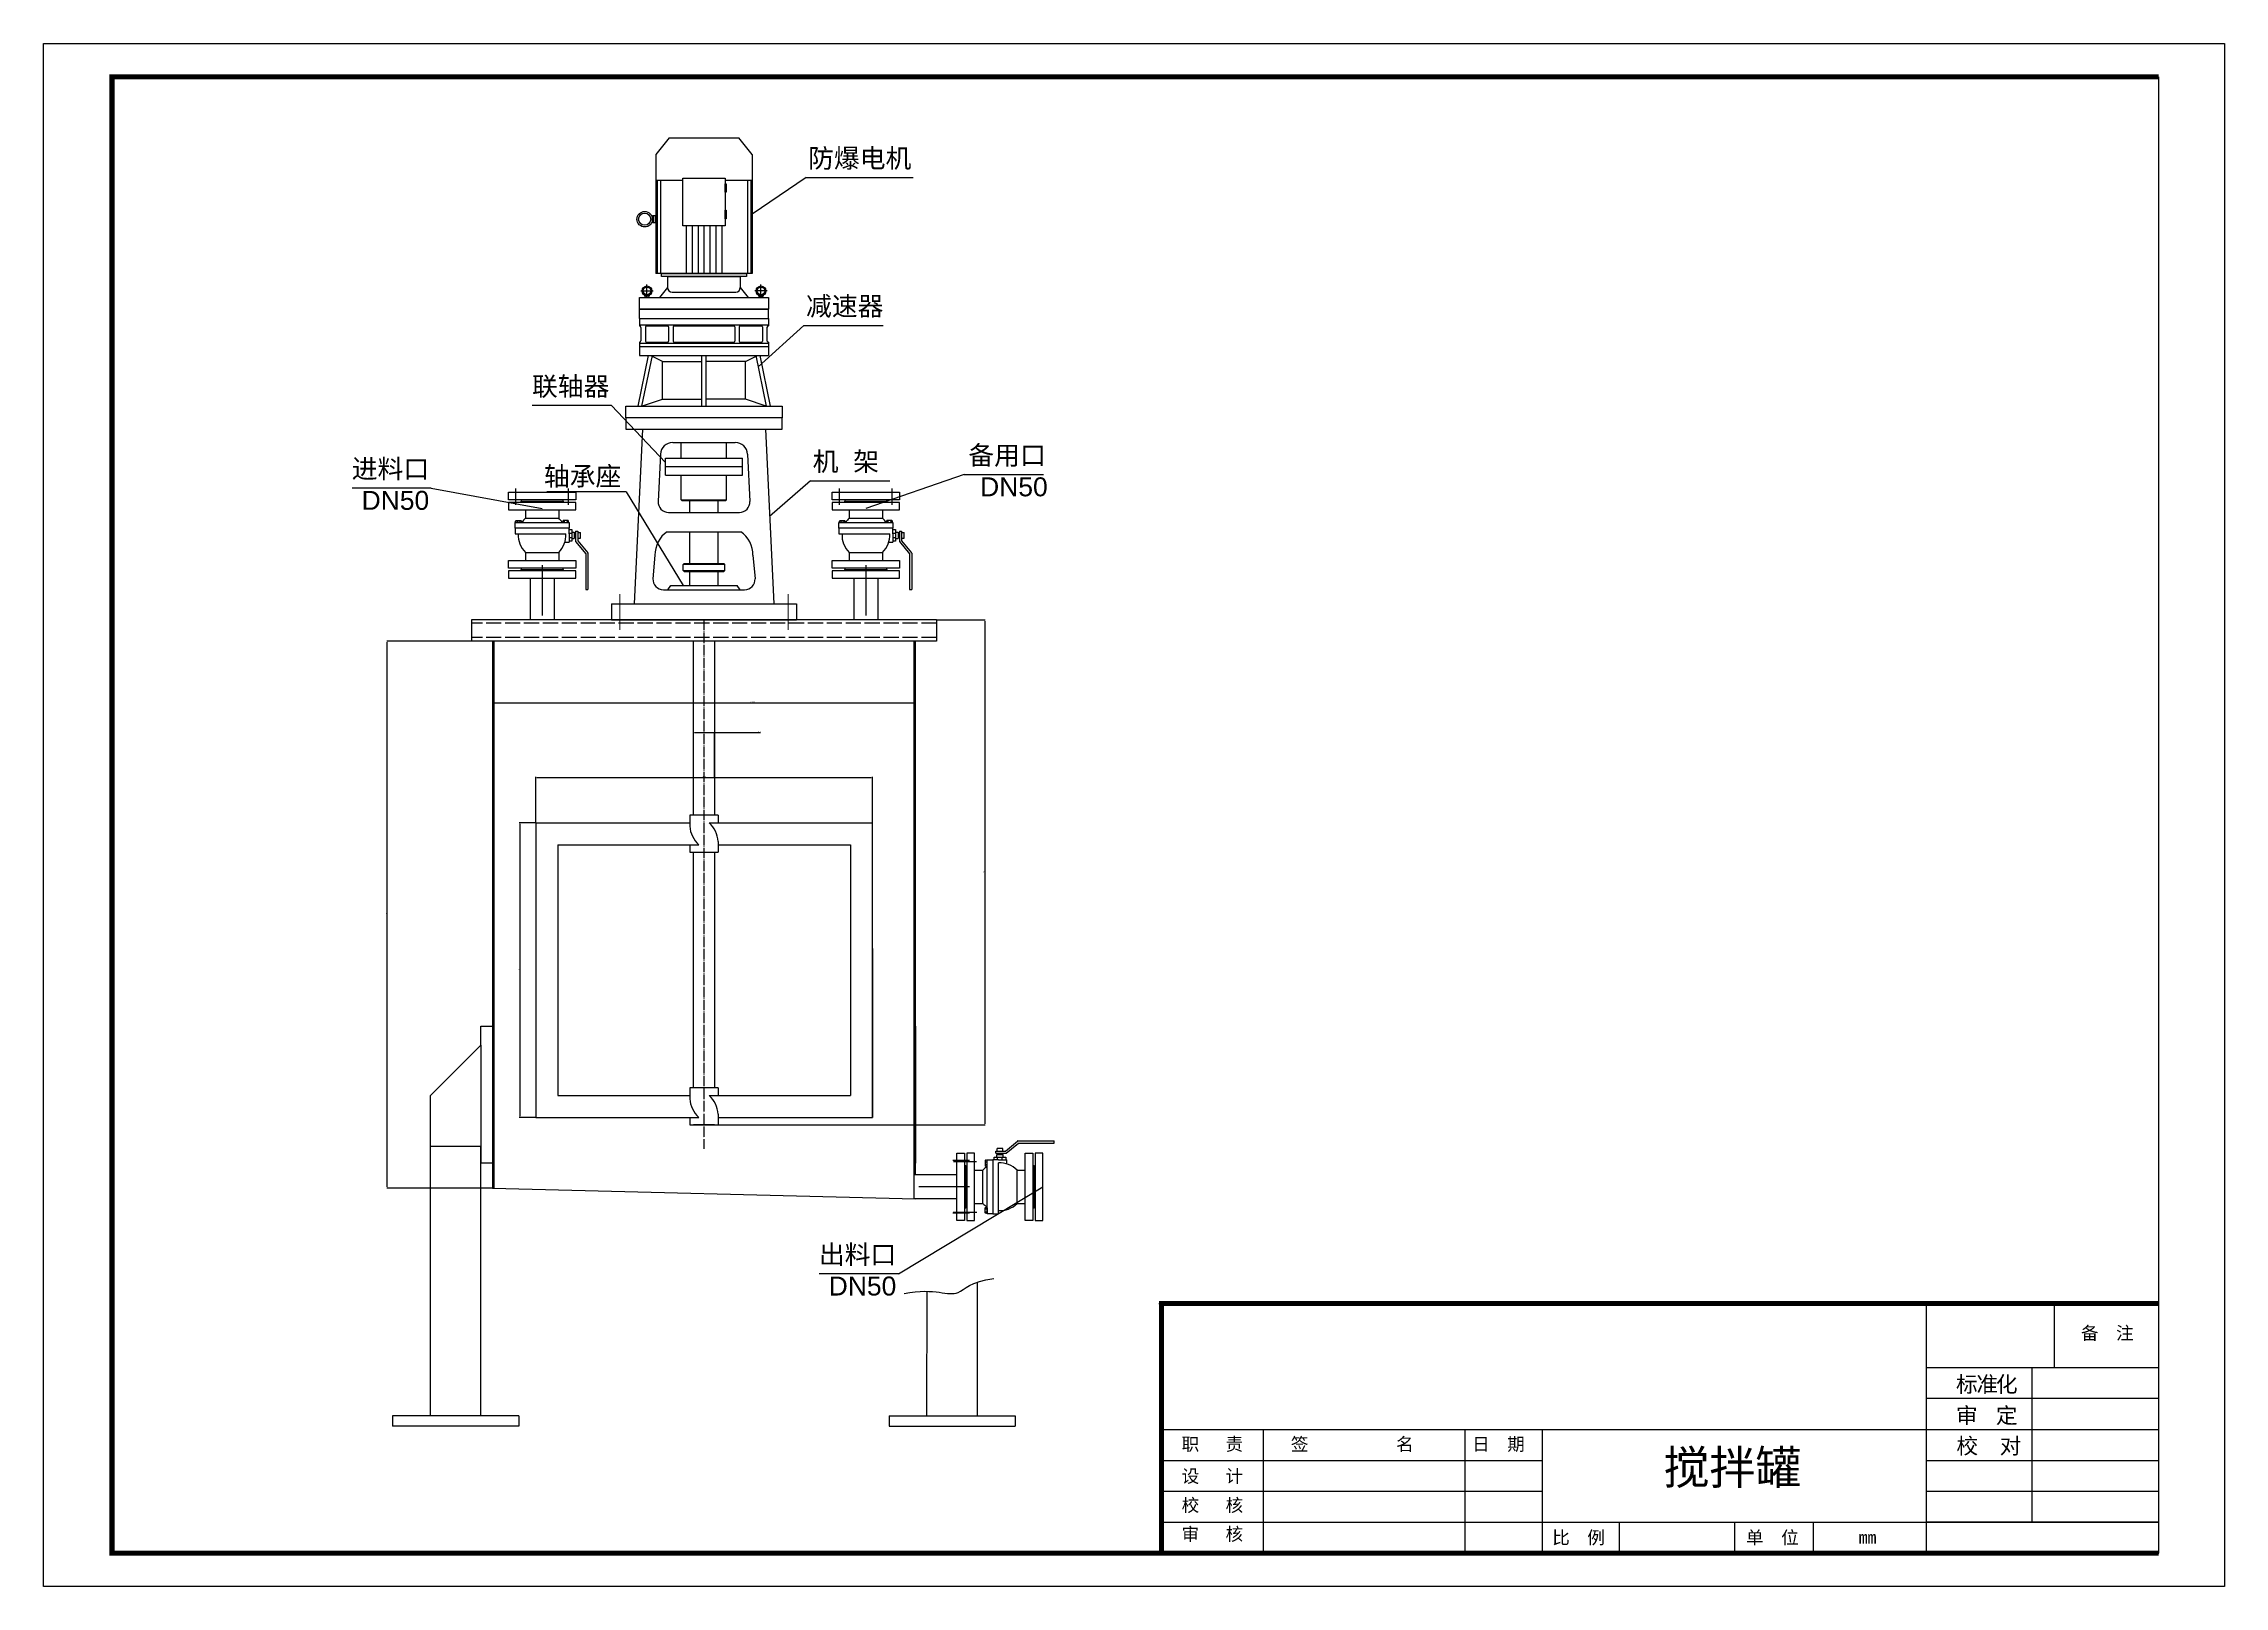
# Model space of a CAD drawing. Header units: millimetres. Extents: x 3470 to 8655, y 965 to 4631.
import ezdxf

# ---------------------------------------------------------------- set-up
doc = ezdxf.new("R2010")
doc.units = ezdxf.units.MM
for name, pattern in [('ACAD_ISO02W100', [15, 12, -3]), ('ACAD_ISO04W100', [30, 24, -3, 0, -3]), ('ZXX-L', [3.28, 2.5, -0.3, 0.18, -0.3])]:
    doc.linetypes.add(name, pattern=pattern)
doc.layers.add('E 长中心线', color=3, linetype='ZXX-L', lineweight=18)
doc.layers.add('标注线', color=7, linetype='Continuous', lineweight=9)
for name, color, linetype in [('中心线', 1, 'ACAD_ISO04W100'), ('标注', 6, 'Continuous'), ('注释', 3, 'Continuous'), ('虚线', 7, 'ACAD_ISO02W100'), ('轴线', 1, 'ACAD_ISO04W100')]:
    doc.layers.add(name, color=color, linetype=linetype)
doc.styles.get("Standard").update_dxf_attribs({"font": 'arial.ttf'})
doc.styles.add('STYLE1', font='')
doc.styles.get('STYLE1').set_extended_font_data('FangSong_GB2312')
doc.dimstyles.new('ISO-25', dxfattribs={"dimtxt": 2.5, "dimasz": 2.5, "dimexe": 1.25, "dimexo": 0.625, "dimtad": 1, "dimtxsty": 'Standard', "dimcen": 2.5, "dimadec": 0, "dimazin": 0, "dimtfac": 1, "dimtmove": 0, "dimatfit": 3, "dimfxl": 0, "dimarcsym": 0})

# ---------------------------------------------------------------- blocks, each defined once
blk = doc.blocks.new('*D9')
at = {"layer": 'Defpoints', "color": 0, "transparency": 16777216}
for p in [(5065.1, 2993.6), (5015.1, 2883.4), (5065.1, 2886.2)]:
    blk.add_point(p, dxfattribs=at)
at = {"layer": '标注', "color": 0, "lineweight": -2, "transparency": 16777216}
for p, q in [((5015.1, 2884), (5015.1, 2994.9)), ((5017.6, 2993.6), (5062.6, 2993.6)), ((5065.1, 2886.8), (5065.1, 2994.9)), ((5065.1, 2993.6), (5174.5, 2993.6))]:
    blk.add_line(p, q, dxfattribs=at)
at = {"layer": '标注', "color": 0, "transparency": 16777216}
for points in [[(5017.6, 2994), (5017.6, 2993.2), (5015.1, 2993.6)], [(5062.6, 2994), (5062.6, 2993.2), (5065.1, 2993.6)]]:
    blk.add_solid(points, dxfattribs=at)
at = {"layer": '标注', "color": 0, "transparency": 16777216, "insert": (5170.8, 2995.6), "char_height": 2.5, "attachment_point": 5}
blk.add_mtext('%%C50', dxfattribs=at)
blk = doc.blocks.new('*D10')
at = {"layer": 'Defpoints', "color": 0, "transparency": 16777216}
for p in [(5540.1, 3064.4), (5540.1, 2960.7), (4540.1, 2954.8)]:
    blk.add_point(p, dxfattribs=at)
at = {"layer": '标注', "color": 0, "lineweight": -2, "transparency": 16777216}
for p, q in [((4540.1, 2955.4), (4540.1, 3065.7)), ((4542.6, 3064.4), (5537.6, 3064.4)), ((5540.1, 2961.3), (5540.1, 3065.7))]:
    blk.add_line(p, q, dxfattribs=at)
at = {"layer": '标注', "color": 0, "transparency": 16777216}
for points in [[(4542.6, 3064.8), (4542.6, 3064), (4540.1, 3064.4)], [(5537.6, 3064.8), (5537.6, 3064), (5540.1, 3064.4)]]:
    blk.add_solid(points, dxfattribs=at)
at = {"layer": '标注', "color": 0, "transparency": 16777216, "insert": (5155.8, 3066.4), "char_height": 2.5, "attachment_point": 5}
blk.add_mtext('%%C1000', dxfattribs=at)
blk = doc.blocks.new('*D11')
at = {"layer": 'Defpoints', "color": 0, "transparency": 16777216}
for p in [(5593.1, 3261.3), (5065.1, 2061.3), (5707.8, 2061.3)]:
    blk.add_point(p, dxfattribs=at)
at = {"layer": '标注', "color": 0, "lineweight": -2, "transparency": 16777216}
for p, q in [((5593.8, 3261.3), (5709.1, 3261.3)), ((5707.8, 3258.8), (5707.8, 2063.8)), ((5065.8, 2061.3), (5709.1, 2061.3))]:
    blk.add_line(p, q, dxfattribs=at)
at = {"layer": '标注', "color": 0, "transparency": 16777216}
for points in [[(5707.4, 3258.8), (5708.2, 3258.8), (5707.8, 3261.3)], [(5707.4, 2063.8), (5708.2, 2063.8), (5707.8, 2061.3)]]:
    blk.add_solid(points, dxfattribs=at)
at = {"layer": '标注', "color": 0, "transparency": 16777216, "insert": (5705.9, 2661.3), "char_height": 2.5, "attachment_point": 5, "rotation": 90}
blk.add_mtext('1200', dxfattribs=at)
blk = doc.blocks.new('110')
for p, q in [((1360484.2, 699181.6), (1360452.6, 699142.1)), ((1360682.1, 699142.1), (1360650.5, 699181.6)), ((1360452.6, 699142.1), (1360452.6, 698859.1)), ((1360682.1, 699142.1), (1360682.1, 698859.1)), ((1360452.6, 699081.1), (1360516.9, 699081.1)), ((1360456, 699081.1), (1360456, 698859.1)), ((1360464.2, 699081.1), (1360464.2, 698859.1)), ((1360617.7, 699081.1), (1360682.1, 699081.1)), ((1360670.5, 699081.1), (1360670.5, 698859.1)), ((1360678.7, 699081.1), (1360678.7, 698859.1)), ((1360448.3, 698979.3), (1360448.3, 698997)), ((1360525.1, 698972.8), (1360525.1, 698859.1)), ((1360539.2, 698972.8), (1360539.2, 698859.1)), ((1360553.3, 698972.8), (1360553.3, 698859.1)), ((1360567.3, 698972.8), (1360567.3, 698859.1)), ((1360581.4, 698972.8), (1360581.4, 698859.1)), ((1360595.5, 698972.8), (1360595.5, 698859.1)), ((1360609.5, 698972.8), (1360609.5, 698859.1)), ((1360682.1, 698859.1), (1360452.6, 698859.1)), ((1360480.8, 698825.7), (1360461.8, 698801.9)), ((1360480.8, 698852.1), (1360480.8, 698825.7)), ((1360653.7, 698852.1), (1360653.7, 698825.7)), ((1360653.7, 698825.7), (1360672.7, 698801.9))]:
    blk.add_line(p, q)
at = {"linetype": 'Continuous', "lineweight": -3}
for p, q in [((1360484.2, 699181.6), (1360650.5, 699181.6)), ((1360480.8, 698852.1), (1360653.7, 698852.1)), ((1360413.9, 698686.1), (1360720.6, 698686.1))]:
    blk.add_line(p, q, dxfattribs=at)
at = {"color": 0}
for p, q in [((1360417.2, 698817.8), (1360446.3, 698817.8)), ((1360427.4, 698801.9), (1360427.4, 698804.2)), ((1360427.4, 698803.6), (1360436.2, 698803.6)), ((1360427.4, 698801.9), (1360436.2, 698801.9)), ((1360431.8, 698801.9), (1360431.8, 698833.2)), ((1360436.2, 698801.9), (1360436.2, 698804.2)), ((1360491.4, 698815.1), (1360643.2, 698815.1)), ((1360717.4, 698817.8), (1360688.3, 698817.8)), ((1360698.4, 698801.9), (1360698.4, 698804.2)), ((1360707.2, 698803.6), (1360698.4, 698803.6)), ((1360707.2, 698801.9), (1360698.4, 698801.9)), ((1360702.8, 698801.9), (1360702.8, 698833.2)), ((1360707.2, 698801.9), (1360707.2, 698804.2)), ((1360413.9, 698752.6), (1360413.9, 698774.5)), ((1360413.9, 698774.5), (1360720.6, 698774.5)), ((1360413.9, 698752.6), (1360413.9, 698734.5)), ((1360413.9, 698752.6), (1360720.6, 698752.6)), ((1360720.6, 698752.6), (1360720.6, 698774.5)), ((1360720.6, 698752.6), (1360720.6, 698734.5)), ((1360413.9, 698737.6), (1360720.6, 698737.6)), ((1360413.9, 698734.5), (1360414.2, 698734.5)), ((1360417.5, 698731.2), (1360417.5, 698699.6)), ((1360428.5, 698732.3), (1360428.5, 698698.5)), ((1360430.7, 698734.5), (1360481, 698734.5)), ((1360483.2, 698732.3), (1360483.2, 698698.5)), ((1360494.2, 698732.3), (1360494.2, 698698.5)), ((1360496.4, 698734.5), (1360638.2, 698734.5)), ((1360640.4, 698732.3), (1360640.4, 698698.5)), ((1360651.3, 698732.3), (1360651.3, 698698.5)), ((1360653.5, 698734.5), (1360703.9, 698734.5)), ((1360706.1, 698732.3), (1360706.1, 698698.5)), ((1360717, 698731.2), (1360717, 698699.6)), ((1360720.3, 698734.5), (1360720.6, 698734.5)), ((1360434.9, 698664.2), (1360410.2, 698543.7)), ((1360413.9, 698696.4), (1360414.2, 698696.4)), ((1360413.9, 698696.4), (1360413.9, 698686.1)), ((1360413.9, 698693.8), (1360720.6, 698693.8)), ((1360413.9, 698686.1), (1360413.9, 698664.2)), ((1360413.9, 698686.1), (1360720.6, 698686.1)), ((1360413.9, 698664.2), (1360720.6, 698664.2)), ((1360443.8, 698664.2), (1360419.1, 698543.7)), ((1360430.7, 698696.4), (1360481, 698696.4)), ((1360468.7, 698649.7), (1360443.4, 698662.5)), ((1360468.7, 698560.9), (1360468.7, 698649.7)), ((1360468.7, 698649.7), (1360561.8, 698649.7)), ((1360496.4, 698696.4), (1360638.2, 698696.4)), ((1360561.8, 698543.7), (1360561.8, 698664.2)), ((1360572.8, 698543.7), (1360572.8, 698664.2)), ((1360665.9, 698649.7), (1360572.8, 698649.7)), ((1360653.5, 698696.4), (1360703.9, 698696.4)), ((1360665.9, 698649.7), (1360691.1, 698662.5)), ((1360665.9, 698560.9), (1360665.9, 698649.7)), ((1360690.8, 698664.2), (1360715.4, 698543.7)), ((1360699.7, 698664.2), (1360724.4, 698543.7)), ((1360720.3, 698696.4), (1360720.6, 698696.4)), ((1360720.6, 698696.4), (1360720.6, 698686.1)), ((1360720.6, 698686.1), (1360720.6, 698664.2)), ((1360419.1, 698543.7), (1360468.7, 698560.9)), ((1360468.7, 698560.9), (1360561.8, 698560.9)), ((1360665.9, 698560.9), (1360572.8, 698560.9)), ((1360715.4, 698543.7), (1360665.9, 698560.9)), ((1360421.4, 698488.9), (1360401.4, 698074.3)), ((1360492.9, 698457.6), (1360641.7, 698457.6)), ((1360513.4, 698420.1), (1360513.4, 698457.6)), ((1360621.2, 698420.1), (1360621.2, 698457.6)), ((1360713.2, 698488.9), (1360733.2, 698074.3)), ((1360463.8, 698429.8), (1360458.1, 698317.5)), ((1360476, 698420.1), (1360658.5, 698420.1)), ((1360476, 698400.2), (1360476, 698420.1)), ((1360476, 698380.3), (1360476, 698400.2)), ((1360476, 698400.2), (1360658.5, 698400.2)), ((1360658.5, 698400.2), (1360658.5, 698420.1)), ((1360658.5, 698380.3), (1360658.5, 698400.2)), ((1360670.7, 698429.8), (1360676.4, 698317.5)), ((1360476, 698380.3), (1360658.5, 698380.3)), ((1360513.4, 698321.3), (1360513.4, 698380.3)), ((1360513.4, 698321.3), (1360513.4, 698367.3)), ((1360621.2, 698321.3), (1360621.2, 698380.3)), ((1360621.2, 698321.3), (1360621.2, 698367.3)), ((1360483, 698291.5), (1360651.6, 698291.5)), ((1360513.4, 698321.3), (1360515, 698319.7)), ((1360513.4, 698321.3), (1360621.2, 698321.3)), ((1360515, 698319.7), (1360619.5, 698319.7)), ((1360515, 698319.7), (1360619.5, 698319.7)), ((1360533.3, 698291.5), (1360533.3, 698319.7)), ((1360601.3, 698291.5), (1360601.3, 698319.7)), ((1360621.2, 698321.3), (1360619.5, 698319.7)), ((1360479.9, 698245.5), (1360654.7, 698245.5)), ((1360533.3, 698170.1), (1360533.3, 698245.5)), ((1360601.3, 698170.1), (1360601.3, 698245.5)), ((1360450.8, 698189.7), (1360445.9, 698133.5)), ((1360683.7, 698189.7), (1360688.7, 698133.5)), ((1360517.5, 698167.6), (1360520, 698170.1)), ((1360517.5, 698153.5), (1360517.5, 698167.6)), ((1360617.1, 698167.6), (1360517.5, 698167.6)), ((1360517.5, 698153.5), (1360520, 698151)), ((1360517.5, 698153.5), (1360617.1, 698153.5)), ((1360520, 698170.1), (1360614.6, 698170.1)), ((1360520, 698151), (1360614.6, 698151)), ((1360533.3, 698117.7), (1360533.3, 698151)), ((1360601.3, 698117.7), (1360601.3, 698151)), ((1360617.1, 698167.6), (1360614.6, 698170.1)), ((1360617.1, 698153.5), (1360614.6, 698151)), ((1360617.1, 698153.5), (1360617.1, 698167.6)), ((1360470.7, 698107.6), (1360663.8, 698107.6)), ((1360481.6, 698107.6), (1360488.5, 698117.7)), ((1360488.5, 698117.7), (1360646.1, 698117.7)), ((1360653, 698107.6), (1360646.1, 698117.7)), ((1360347.3, 698074.3), (1360347.3, 698035.9)), ((1360347.3, 698074.3), (1360787.3, 698074.3)), ((1360347.3, 698035.9), (1360787.3, 698035.9)), ((1360787.3, 698074.3), (1360787.3, 698035.9))]:
    blk.add_line(p, q, dxfattribs=at)
for points in [[(1360516.9, 699086.1), (1360617.7, 699086.1), (1360617.7, 698972.8), (1360516.9, 698972.8)], [(1360617.7, 699072.5), (1360620.4, 699072.5), (1360620.4, 699052.5), (1360617.7, 699052.5)], [(1360617.7, 699009.4), (1360620.4, 699009.4), (1360620.4, 698989.4), (1360617.7, 698989.4)], [(1360444.8, 698997), (1360451.8, 698997), (1360451.8, 698979.3), (1360444.8, 698979.3)], [(1360466.6, 698859.1), (1360668, 698859.1), (1360668, 698852.1), (1360466.6, 698852.1)], [(1360413.9, 698801.9), (1360720.6, 698801.9), (1360720.6, 698774.5), (1360413.9, 698774.5)]]:
    blk.add_lwpolyline(points, close=True)
at = {"linetype": 'Continuous', "lineweight": -3}
for points in [[(1360381.4, 698543.7), (1360753.1, 698543.7), (1360753.1, 698516.3), (1360381.4, 698516.3)], [(1360381.4, 698488.9), (1360753.1, 698488.9), (1360753.1, 698516.3), (1360381.4, 698516.3)]]:
    blk.add_lwpolyline(points, close=True, dxfattribs=at)
for radius in [18.4, 14.5]:
    blk.add_circle((1360426.3, 698988.2), radius)
at = {"color": 0}
for centre, radius in [((1360431.8, 698817.8), 11.8), ((1360431.8, 698817.8), 9.12), ((1360702.8, 698817.8), 11.8), ((1360702.8, 698817.8), 9.12)]:
    blk.add_circle(centre, radius, dxfattribs=at)
for centre, radius, start, end in [((1360423, 698804.2), 4.38, 0, 57.2084), ((1360440.5, 698804.2), 4.38, 122.7916, 180), ((1360491.4, 698825.7), 10.5, 180, 270), ((1360643.2, 698825.7), 10.5, 270, 0), ((1360694, 698804.2), 4.38, 0, 57.2084), ((1360711.5, 698804.2), 4.38, 122.7916, 180), ((1360414.2, 698731.2), 3.29, 0, 90), ((1360414.2, 698699.6), 3.29, 270, 0), ((1360430.7, 698732.3), 2.19, 90, 180), ((1360430.7, 698698.5), 2.19, 180, 270), ((1360481, 698732.3), 2.19, 0, 90), ((1360481, 698698.5), 2.19, 270, 0), ((1360496.4, 698732.3), 2.19, 90, 180), ((1360496.4, 698698.5), 2.19, 180, 270), ((1360638.2, 698732.3), 2.19, 0, 90), ((1360638.2, 698698.5), 2.19, 270, 0), ((1360653.5, 698732.3), 2.19, 90, 180), ((1360653.5, 698698.5), 2.19, 180, 270), ((1360703.9, 698732.3), 2.19, 0, 90), ((1360703.9, 698698.5), 2.19, 270, 0), ((1360720.3, 698731.2), 3.29, 90, 180), ((1360720.3, 698699.6), 3.29, 180, 270), ((1360492.9, 698428.6), 29, 90, 177.553), ((1360641.7, 698428.6), 29, 2.447, 90), ((1360483, 698316.4), 24.9, 177.553, 270), ((1360651.6, 698316.4), 24.9, 270, 2.447), ((1360516, 698191.2), 65.2, 123.6957, 181.3187), ((1360618.5, 698191.2), 65.2, 358.6813, 56.3043), ((1360470.7, 698132.5), 24.9, 177.553, 270), ((1360663.8, 698132.5), 24.9, 270, 2.447)]:
    blk.add_arc(centre, radius, start, end, dxfattribs=at)
at = {"layer": 'E 长中心线', "color": 1, "ltscale": 50}
for p, q in [((1360367.3, 698012.5), (1360367.3, 698097.2)), ((1360767.3, 698012.5), (1360767.3, 698097.2))]:
    blk.add_line(p, q, dxfattribs=at)
blk = doc.blocks.new('*D12')
at = {"layer": 'Defpoints', "color": 0, "transparency": 16777216}
for p in [(4287, 3211.3), (4487.1, 3211.3), (4537.1, 1911.3)]:
    blk.add_point(p, dxfattribs=at)
at = {"layer": '标注', "color": 0, "lineweight": -2, "transparency": 16777216}
for p, q in [((4486.5, 3211.3), (4285.7, 3211.3)), ((4287, 1913.8), (4287, 3208.8)), ((4536.5, 1911.3), (4285.7, 1911.3))]:
    blk.add_line(p, q, dxfattribs=at)
at = {"layer": '标注', "color": 0, "transparency": 16777216}
for points in [[(4286.6, 3208.8), (4287.4, 3208.8), (4287, 3211.3)], [(4286.6, 1913.8), (4287.4, 1913.8), (4287, 1911.3)]]:
    blk.add_solid(points, dxfattribs=at)
at = {"layer": '标注', "color": 0, "transparency": 16777216, "insert": (4285.1, 2561.3), "char_height": 2.5, "attachment_point": 5, "rotation": 90}
blk.add_mtext('1300', dxfattribs=at)
blk = doc.blocks.new('*D13')
at = {"layer": 'Defpoints', "color": 0, "transparency": 16777216}
for p in [(4640.5, 2779.2), (4602.4, 2079.2), (4640.5, 2079.2)]:
    blk.add_point(p, dxfattribs=at)
at = {"layer": '标注', "color": 0, "lineweight": -2, "transparency": 16777216}
for p, q in [((4639.9, 2779.2), (4601.1, 2779.2)), ((4602.4, 2776.7), (4602.4, 2081.7)), ((4639.9, 2079.2), (4601.1, 2079.2))]:
    blk.add_line(p, q, dxfattribs=at)
at = {"layer": '标注', "color": 0, "transparency": 16777216}
for points in [[(4601.9, 2776.7), (4602.8, 2776.7), (4602.4, 2779.2)], [(4601.9, 2081.7), (4602.8, 2081.7), (4602.4, 2079.2)]]:
    blk.add_solid(points, dxfattribs=at)
at = {"layer": '标注', "color": 0, "transparency": 16777216, "insert": (4600.5, 2429.2), "char_height": 2.5, "attachment_point": 5, "rotation": 90}
blk.add_mtext('700', dxfattribs=at)
blk = doc.blocks.new('*D14')
at = {"layer": 'Defpoints', "color": 0, "transparency": 16777216}
for p in [(5440.5, 2887.1), (4640.5, 2779.2), (5440.5, 2779.2)]:
    blk.add_point(p, dxfattribs=at)
at = {"layer": '标注', "color": 0, "lineweight": -2, "transparency": 16777216}
for p, q in [((4640.5, 2779.8), (4640.5, 2888.3)), ((4643, 2887.1), (5438, 2887.1)), ((5440.5, 2779.8), (5440.5, 2888.3))]:
    blk.add_line(p, q, dxfattribs=at)
at = {"layer": '标注', "color": 0, "transparency": 16777216}
for points in [[(4643, 2887.5), (4643, 2886.6), (4640.5, 2887.1)], [(5438, 2887.5), (5438, 2886.6), (5440.5, 2887.1)]]:
    blk.add_solid(points, dxfattribs=at)
at = {"layer": '标注', "color": 0, "transparency": 16777216, "insert": (5040.5, 2889), "char_height": 2.5, "attachment_point": 5}
blk.add_mtext('{\\fISOCPEUR|b0|i0|c0|p34;%%C}800', dxfattribs=at)

msp = doc.modelspace()

# ---------------------------------------------------------------- linework, layer by layer
for p, q in [((8498.946, 1043.475), (8498.946, 4552.142)), ((4575.2, 3564.845), (4735.2, 3564.845)), ((4575.2, 3546.845), (4575.2, 3564.845)), ((4735.2, 3546.845), (4575.2, 3546.845)), ((4735.2, 3540.845), (4575.2, 3540.845)), ((4575.2, 3540.845), (4575.2, 3522.845)), ((4592.7, 3564.845), (4592.7, 3564.845)), ((4735.2, 3564.845), (4735.2, 3546.845)), ((4735.2, 3522.845), (4735.2, 3540.845)), ((5345.08, 3564.845), (5505.08, 3564.845)), ((5345.08, 3546.845), (5345.08, 3564.845)), ((5505.08, 3546.845), (5345.08, 3546.845)), ((5505.08, 3540.845), (5345.08, 3540.845)), ((5345.08, 3540.845), (5345.08, 3522.845)), ((5362.58, 3564.845), (5362.58, 3564.845)), ((5505.08, 3564.845), (5505.08, 3546.845)), ((5505.08, 3522.845), (5505.08, 3540.845)), ((4575.2, 3522.845), (4735.2, 3522.845)), ((4592.7, 3522.845), (4592.7, 3522.845)), ((4595.73, 3496.484), (4595.73, 3494.042)), ((4602.632, 3496.484), (4602.632, 3494.042)), ((4615.726, 3522.845), (4615.726, 3503.368)), ((4615.726, 3503.368), (4694.674, 3503.368)), ((4694.674, 3522.845), (4694.674, 3503.368)), ((4707.767, 3496.484), (4707.767, 3494.042)), ((4714.669, 3496.484), (4714.669, 3494.042)), ((4719.278, 3476.195), (4725.594, 3476.195)), ((4725.594, 3476.195), (4725.594, 3448.575)), ((5345.08, 3522.845), (5505.08, 3522.845)), ((5362.58, 3522.845), (5362.58, 3522.845)), ((5365.611, 3496.484), (5365.611, 3494.042)), ((5372.513, 3496.484), (5372.513, 3494.042)), ((5385.606, 3522.845), (5385.606, 3503.368)), ((5385.606, 3503.368), (5464.554, 3503.368)), ((5464.554, 3522.845), (5464.554, 3503.368)), ((5477.648, 3496.484), (5477.648, 3494.042)), ((5484.55, 3496.484), (5484.55, 3494.042)), ((5489.159, 3476.195), (5495.474, 3476.195)), ((5495.474, 3476.195), (5495.474, 3448.575)), ((4709.598, 3446.332), (4719.278, 3446.332)), ((4719.278, 3467.855), (4725.594, 3467.855)), ((4719.278, 3465.838), (4719.278, 3446.332)), ((4719.278, 3456.915), (4725.594, 3456.915)), ((4725.594, 3448.575), (4719.278, 3448.575)), ((4725.594, 3470.131), (4731.842, 3470.131)), ((4725.594, 3454.64), (4731.842, 3454.64)), ((4731.842, 3470.131), (4731.842, 3454.64)), ((4731.842, 3466.979), (4734.912, 3466.979)), ((4731.842, 3457.792), (4734.912, 3457.792)), ((4734.912, 3472.382), (4734.912, 3447.592)), ((4734.912, 3472.382), (4739.912, 3472.382)), ((4734.912, 3447.592), (4759.082, 3418.571)), ((4739.912, 3472.382), (4739.912, 3449.401)), ((4739.912, 3468.971), (4746.237, 3468.971)), ((4739.912, 3455.799), (4746.237, 3455.799)), ((4739.912, 3449.401), (4763.851, 3420.658)), ((4746.237, 3455.799), (4746.237, 3468.971)), ((5479.479, 3446.332), (5489.159, 3446.332)), ((5489.159, 3467.855), (5495.474, 3467.855)), ((5489.159, 3465.838), (5489.159, 3446.332)), ((5489.159, 3456.915), (5495.474, 3456.915)), ((5495.474, 3448.575), (5489.159, 3448.575)), ((5495.474, 3470.131), (5501.723, 3470.131)), ((5495.474, 3454.64), (5501.723, 3454.64)), ((5501.723, 3470.131), (5501.723, 3454.64)), ((5501.723, 3466.979), (5504.793, 3466.979)), ((5501.723, 3457.792), (5504.793, 3457.792)), ((5504.793, 3472.382), (5504.793, 3447.592)), ((5504.793, 3472.382), (5509.793, 3472.382)), ((5504.793, 3447.592), (5528.963, 3418.571)), ((5509.793, 3472.382), (5509.793, 3449.401)), ((5509.793, 3468.971), (5516.118, 3468.971)), ((5509.793, 3455.799), (5516.118, 3455.799)), ((5509.793, 3449.401), (5533.731, 3420.658)), ((5516.118, 3455.799), (5516.118, 3468.971)), ((4575.2, 3402.379), (4735.2, 3402.379)), ((4575.2, 3384.379), (4575.2, 3402.379)), ((4735.2, 3384.379), (4575.2, 3384.379)), ((4735.2, 3378.379), (4575.2, 3378.379)), ((4575.2, 3378.379), (4575.2, 3360.379)), ((4592.7, 3402.379), (4592.7, 3402.379)), ((4615.726, 3421.768), (4615.726, 3402.379)), ((4615.726, 3421.768), (4694.674, 3421.768)), ((4694.674, 3421.98), (4694.674, 3402.379)), ((4735.2, 3402.379), (4735.2, 3384.379)), ((4735.2, 3360.379), (4735.2, 3378.379)), ((4759.082, 3418.571), (4759.082, 3333.509)), ((4764.082, 3420.018), (4764.082, 3333.509)), ((5345.08, 3402.379), (5505.08, 3402.379)), ((5345.08, 3384.379), (5345.08, 3402.379)), ((5505.08, 3384.379), (5345.08, 3384.379)), ((5505.08, 3378.379), (5345.08, 3378.379)), ((5345.08, 3378.379), (5345.08, 3360.379)), ((5362.58, 3402.379), (5362.58, 3402.379)), ((5385.606, 3421.768), (5385.606, 3402.379)), ((5385.606, 3421.768), (5464.554, 3421.768)), ((5464.554, 3421.98), (5464.554, 3402.379)), ((5505.08, 3402.379), (5505.08, 3384.379)), ((5505.08, 3360.379), (5505.08, 3378.379)), ((5528.963, 3418.571), (5528.963, 3333.509)), ((5533.963, 3420.018), (5533.963, 3333.509)), ((4575.2, 3360.379), (4735.2, 3360.379)), ((4592.7, 3360.379), (4592.7, 3360.379)), ((4626.7, 3360.379), (4626.7, 3261.31)), ((4683.7, 3360.379), (4683.7, 3261.31)), ((4759.082, 3333.509), (4764.082, 3333.509)), ((5345.08, 3360.379), (5505.08, 3360.379)), ((5362.58, 3360.379), (5362.58, 3360.379)), ((5396.58, 3360.379), (5396.58, 3261.31)), ((5453.58, 3360.379), (5453.58, 3261.31)), ((5528.963, 3333.509), (5533.963, 3333.509)), ((5593.14, 3261.31), (4487.14, 3261.31)), ((4487.14, 3261.31), (4487.14, 3211.31)), ((5040.14, 3261.31), (5065.14, 3261.31)), ((5593.14, 3261.31), (5593.14, 3211.31)), ((5593.14, 3211.31), (4487.14, 3211.31)), ((4537.14, 3211.31), (4537.14, 1911.31)), ((4540.14, 3211.31), (4540.14, 1911.234)), ((4540.14, 3211.31), (4540.14, 1911.31)), ((5015.14, 2797.073), (5015.14, 3211.31)), ((5065.14, 3211.31), (5065.14, 2797.073)), ((5540.14, 1885.783), (5540.14, 3211.31)), ((5543.14, 1942.783), (5543.14, 3211.31)), ((4640.494, 2779.192), (4640.494, 2079.192)), ((4640.494, 2779.192), (5006.485, 2779.192)), ((5006.485, 2797.073), (5006.485, 2771.415)), ((5073.795, 2797.073), (5006.485, 2797.073)), ((5052.73, 2779.192), (5440.494, 2779.192)), ((5073.795, 2797.073), (5073.795, 2779.192)), ((5440.494, 2079.192), (5440.494, 2779.192)), ((4692.597, 2727.088), (4692.597, 2131.295)), ((4692.597, 2727.088), (5027.55, 2727.088)), ((5006.485, 2727.088), (5006.485, 2709.207)), ((5006.485, 2709.207), (5073.795, 2709.207)), ((5015.14, 2149.177), (5015.14, 2709.207)), ((5065.14, 2709.207), (5065.14, 2149.177)), ((5073.795, 2734.865), (5073.795, 2709.207)), ((5073.795, 2727.088), (5388.39, 2727.088)), ((5388.39, 2727.088), (5388.39, 2131.295)), ((5440.494, 2480.314), (5440.494, 2079.192)), ((4509.869, 2250.992), (4509.869, 2296.06)), ((4509.869, 2296.06), (4537.14, 2296.06)), ((4537.14, 2296.06), (4537.14, 1970.723)), ((5543.14, 2296.06), (5543.14, 1970.723)), ((4509.869, 2250.992), (4389.869, 2130.992)), ((4509.869, 2250.992), (4509.869, 2000.632)), ((4389.874, 1369.712), (4389.869, 2130.993)), ((4692.597, 2131.295), (5006.485, 2131.295)), ((5006.485, 2149.177), (5006.485, 2123.519)), ((5073.795, 2149.177), (5006.485, 2149.177)), ((5052.73, 2131.295), (5388.39, 2131.295)), ((5073.795, 2149.177), (5073.795, 2131.295)), ((4640.494, 2079.192), (5027.55, 2079.192)), ((5006.485, 2079.192), (5006.485, 2061.31)), ((5073.795, 2086.968), (5073.795, 2061.31)), ((5073.795, 2079.192), (5440.494, 2079.192)), ((5006.485, 2061.31), (5073.795, 2061.31)), ((5065.14, 2061.31), (5015.14, 2061.31)), ((5756.852, 1998.996), (5785.595, 2022.934)), ((5786.235, 2023.165), (5872.744, 2023.165)), ((5872.744, 2018.165), (5872.744, 2023.165)), ((4389.869, 2010.992), (4509.869, 2010.992)), ((4509.874, 1369.712), (4509.869, 2010.992)), ((4509.869, 2010.992), (4509.869, 1970.723)), ((4537.14, 1970.723), (4509.869, 1970.723)), ((5641.408, 1834.283), (5641.408, 1994.283)), ((5641.408, 1994.283), (5659.408, 1994.283)), ((5659.408, 1994.283), (5659.408, 1834.283)), ((5683.408, 1994.283), (5665.408, 1994.283)), ((5665.408, 1994.283), (5665.408, 1834.283)), ((5683.408, 1834.283), (5683.408, 1994.283)), ((5709.769, 1973.752), (5712.211, 1973.752)), ((5730.058, 1978.361), (5730.058, 1984.677)), ((5730.058, 1984.677), (5757.678, 1984.677)), ((5733.87, 1998.996), (5756.852, 1998.996)), ((5733.87, 1993.996), (5733.87, 1998.996)), ((5733.87, 1993.996), (5758.661, 1993.996)), ((5736.122, 1984.677), (5736.122, 1990.926)), ((5736.122, 1990.926), (5751.613, 1990.926)), ((5737.281, 1998.996), (5737.281, 2005.32)), ((5750.454, 2005.32), (5737.281, 2005.32)), ((5738.398, 1978.361), (5738.398, 1984.677)), ((5739.274, 1990.926), (5739.274, 1993.996)), ((5740.415, 1978.361), (5759.921, 1978.361)), ((5748.461, 1990.926), (5748.461, 1993.996)), ((5749.338, 1978.361), (5749.338, 1984.677)), ((5750.454, 1998.996), (5750.454, 2005.32)), ((5751.613, 1984.677), (5751.613, 1990.926)), ((5757.678, 1984.677), (5757.678, 1978.361)), ((5758.661, 1993.996), (5787.682, 2018.165)), ((5759.921, 1968.682), (5759.921, 1978.361)), ((5787.682, 2018.165), (5872.744, 2018.165)), ((5803.874, 1834.283), (5803.874, 1994.283)), ((5803.874, 1994.283), (5821.874, 1994.283)), ((5821.874, 1994.283), (5821.874, 1834.283)), ((5845.874, 1994.283), (5827.874, 1994.283)), ((5827.874, 1994.283), (5827.874, 1834.283)), ((5845.874, 1834.283), (5845.874, 1994.283)), ((5641.078, 1942.783), (5540.14, 1942.783)), ((5683.408, 1953.757), (5702.885, 1953.757)), ((5702.885, 1874.809), (5702.885, 1953.757)), ((5709.769, 1966.851), (5712.211, 1966.851)), ((5784.273, 1953.757), (5803.874, 1953.757)), ((5784.485, 1874.809), (5784.485, 1953.757)), ((4537.14, 1911.31), (5543.14, 1885.707)), ((5641.078, 1885.783), (5540.14, 1885.783)), ((5543.14, 1885.707), (5543.14, 1885.783)), ((5683.408, 1874.809), (5702.885, 1874.809)), ((5784.485, 1874.809), (5803.874, 1874.809)), ((5641.408, 1851.783), (5641.408, 1851.783)), ((5659.408, 1834.283), (5641.408, 1834.283)), ((5665.408, 1834.283), (5683.408, 1834.283)), ((5683.408, 1851.783), (5683.408, 1851.783)), ((5709.769, 1861.715), (5712.211, 1861.715)), ((5709.769, 1854.814), (5712.211, 1854.814)), ((5803.874, 1851.783), (5803.874, 1851.783)), ((5821.874, 1834.283), (5803.874, 1834.283)), ((5827.874, 1834.283), (5845.874, 1834.283)), ((5845.874, 1851.783), (5845.874, 1851.783)), ((5570.407, 1369.712), (5570.41, 1665.85)), ((5690.407, 1369.712), (5690.411, 1687.836)), ((7946.864, 1484.829), (8498.946, 1484.829)), ((4599.874, 1369.712), (4299.874, 1369.712)), ((4299.874, 1369.712), (4299.874, 1345.712)), ((4599.874, 1369.712), (4599.874, 1345.712)), ((5480.407, 1369.712), (5780.407, 1369.712)), ((5480.407, 1369.712), (5480.407, 1345.712)), ((5780.407, 1369.712), (5780.407, 1345.712)), ((4599.874, 1345.712), (4299.874, 1345.712)), ((5480.407, 1345.712), (5780.407, 1345.712))]:
    msp.add_line(p, q)
at = {"color": 0}
msp.add_line((4900.14, 3261.31), (5180.14, 3261.31), dxfattribs=at)
at = {"color": 1, "ltscale": 50}
for p, q in [((5633.197, 1974.274), (5688.302, 1974.274)), ((5632.825, 1854.292), (5688.674, 1854.292))]:
    msp.add_line(p, q, dxfattribs=at)
at = {"linetype": 'Continuous', "lineweight": -3}
for p, q in [((6121.639, 1636.85), (8498.946, 1636.85)), ((6121.996, 1636.85), (8498.946, 1636.85)), ((6121.996, 1636.85), (8499.303, 1636.85)), ((7946.864, 1043.475), (7946.864, 1636.847)), ((8251.499, 1484.829), (8251.499, 1636.85)), ((8198.338, 1117.034), (8198.338, 1484.829)), ((8498.946, 1411.27), (7946.864, 1411.27)), ((6134.169, 1337.711), (8498.946, 1337.711)), ((6370.392, 1043.475), (6370.392, 1337.711)), ((6849.628, 1043.475), (6849.628, 1337.711)), ((7033.526, 1043.475), (7033.526, 1337.711)), ((6134.169, 1264.152), (7033.526, 1264.152)), ((7946.864, 1264.152), (8498.946, 1264.152)), ((6134.008, 1190.593), (7033.526, 1190.593)), ((7946.864, 1190.593), (8498.946, 1190.593)), ((6134.008, 1117.033), (7033.526, 1117.033)), ((7033.526, 1117.033), (8498.946, 1117.033)), ((7216.001, 1117.985), (7216.001, 1043.475)), ((7490.195, 1117.985), (7490.195, 1043.475)), ((7677.238, 1117.985), (7677.238, 1043.475)), ((8498.946, 1117.034), (7946.864, 1117.034)), ((6133.982, 1043.475), (8498.946, 1043.475))]:
    msp.add_line(p, q, dxfattribs=at)
at = {"lineweight": -3}
msp.add_lwpolyline([(3470.015, 4630.939), (8655.154, 4630.939), (8655.154, 964.679), (3470.015, 964.679)], close=True, dxfattribs=at)
at = {"linetype": 'Continuous', "lineweight": -3, "const_width": 12.26}
for points in [[(8498.946, 4552.142), (3632.557, 4552.142), (3632.557, 1043.475)], [(8498.946, 1043.475), (3632.557, 1043.475), (3632.557, 4552.142)], [(6121.996, 1636.84), (8498.946, 1636.85)], [(6128.035, 1636.84), (6128.035, 1043.475)]]:
    msp.add_lwpolyline(points, dxfattribs=at)
for points in [[(4605.2, 3546.845), (4605.2, 3543.845), (4705.2, 3543.845), (4705.2, 3546.845)], [(4605.2, 3540.845), (4605.2, 3543.845), (4705.2, 3543.845), (4705.2, 3540.845)], [(5375.08, 3546.845), (5375.08, 3543.845), (5475.08, 3543.845), (5475.08, 3546.845)], [(5375.08, 3540.845), (5375.08, 3543.845), (5475.08, 3543.845), (5475.08, 3540.845)], [(4719.278, 3465.838), (4719.278, 3479.44), (4591.121, 3479.44), (4591.121, 3465.838), (4711.875, 3465.838)], [(5489.159, 3465.838), (5489.159, 3479.44), (5361.002, 3479.44), (5361.002, 3465.838), (5481.756, 3465.838)], [(4605.2, 3384.379), (4605.2, 3381.379), (4705.2, 3381.379), (4705.2, 3384.379)], [(4605.2, 3378.379), (4605.2, 3381.379), (4705.2, 3381.379), (4705.2, 3378.379)], [(5375.08, 3384.379), (5375.08, 3381.379), (5475.08, 3381.379), (5475.08, 3384.379)], [(5375.08, 3378.379), (5375.08, 3381.379), (5475.08, 3381.379), (5475.08, 3378.379)], [(5740.415, 1978.361), (5726.813, 1978.361), (5726.813, 1850.204), (5740.415, 1850.204), (5740.415, 1970.959)], [(5659.408, 1864.283), (5662.408, 1864.283), (5662.408, 1964.283), (5659.408, 1964.283)], [(5665.408, 1864.283), (5662.408, 1864.283), (5662.408, 1964.283), (5665.408, 1964.283)], [(5821.874, 1864.283), (5824.874, 1864.283), (5824.874, 1964.283), (5821.874, 1964.283)], [(5827.874, 1864.283), (5824.874, 1864.283), (5824.874, 1964.283), (5827.874, 1964.283)]]:
    msp.add_lwpolyline(points)
for points in [[(4591.121, 3493.042), (4719.278, 3493.042), (4719.278, 3479.44), (4591.121, 3479.44)], [(4593.136, 3497.484), (4605.226, 3497.484), (4606.226, 3496.484), (4606.226, 3494.042), (4605.226, 3493.042), (4593.136, 3493.042), (4592.136, 3494.042), (4592.136, 3496.484)], [(4717.263, 3497.484), (4705.173, 3497.484), (4704.173, 3496.484), (4704.173, 3494.042), (4705.173, 3493.042), (4717.263, 3493.042), (4718.263, 3494.042), (4718.263, 3496.484)], [(5361.002, 3493.042), (5489.159, 3493.042), (5489.159, 3479.44), (5361.002, 3479.44)], [(5363.017, 3497.484), (5375.107, 3497.484), (5376.107, 3496.484), (5376.107, 3494.042), (5375.107, 3493.042), (5363.017, 3493.042), (5362.017, 3494.042), (5362.017, 3496.484)], [(5487.144, 3497.484), (5475.054, 3497.484), (5474.054, 3496.484), (5474.054, 3494.042), (5475.054, 3493.042), (5487.144, 3493.042), (5488.144, 3494.042), (5488.144, 3496.484)], [(5708.769, 1976.346), (5708.769, 1964.256), (5709.769, 1963.256), (5712.211, 1963.256), (5713.211, 1964.256), (5713.211, 1976.346), (5712.211, 1977.346), (5709.769, 1977.346)], [(5713.211, 1850.204), (5713.211, 1978.361), (5726.813, 1978.361), (5726.813, 1850.204)], [(5708.769, 1852.219), (5708.769, 1864.309), (5709.769, 1865.309), (5712.211, 1865.309), (5713.211, 1864.309), (5713.211, 1852.219), (5712.211, 1851.219), (5709.769, 1851.219)]]:
    msp.add_lwpolyline(points, close=True)
for centre, radius, start, end in [((4594.73, 3496.484), 1, 0, 90), ((4594.73, 3494.042), 1, 270, 0), ((4596.73, 3496.484), 1, 90, 180), ((4596.73, 3494.042), 1, 180, 270), ((4601.632, 3496.484), 1, 0, 90), ((4601.632, 3494.042), 1, 270, 0), ((4603.632, 3496.484), 1, 90, 180), ((4603.632, 3494.042), 1, 180, 270), ((4655.2, 3462.568), 56.77, 134.053634, 147.533436), ((4655.2, 3462.568), 56.77, 32.466564, 45.946366), ((4706.767, 3496.484), 1, 360, 90), ((4706.767, 3494.042), 1, 270, 360), ((4708.767, 3496.484), 1, 90, 180), ((4708.767, 3494.042), 1, 180, 270), ((4713.669, 3496.484), 1, 360, 90), ((4713.669, 3494.042), 1, 270, 360), ((4715.669, 3496.484), 1, 90, 180), ((4715.669, 3494.042), 1, 180, 270), ((5364.611, 3496.484), 1, 0, 90), ((5364.611, 3494.042), 1, 270, 0), ((5366.611, 3496.484), 1, 90, 180), ((5366.611, 3494.042), 1, 180, 270), ((5371.513, 3496.484), 1, 0, 90), ((5371.513, 3494.042), 1, 270, 0), ((5373.513, 3496.484), 1, 90, 180), ((5373.513, 3494.042), 1, 180, 270), ((5425.08, 3462.568), 56.77, 134.053634, 147.533436), ((5425.08, 3462.568), 56.77, 32.466564, 45.946366), ((5476.648, 3496.484), 1, 360, 90), ((5476.648, 3494.042), 1, 270, 360), ((5478.648, 3496.484), 1, 90, 180), ((5478.648, 3494.042), 1, 180, 270), ((5483.55, 3496.484), 1, 360, 90), ((5483.55, 3494.042), 1, 270, 360), ((5485.55, 3496.484), 1, 90, 180), ((5485.55, 3494.042), 1, 180, 270), ((4655.2, 3462.568), 56.77, 176.697973, 225.946366), ((4655.2, 3462.568), 56.77, 314.053634, 3.302027), ((5425.08, 3462.568), 56.77, 176.697973, 225.946366), ((5425.08, 3462.568), 56.77, 314.053634, 3.302027), ((4763.082, 3420.018), 1, 0, 39.788581), ((5532.963, 3420.018), 1, 0, 39.788581), ((5071.836, 2775.303), 65.467, 183.404911, 227.432491), ((5008.444, 2730.976), 65.467, 3.404911, 47.432491), ((5008.444, 2083.08), 65.467, 3.404911, 47.432491), ((5071.836, 2127.407), 65.467, 183.404911, 227.432491), ((5786.235, 2022.165), 1, 90, 129.788581), ((5709.769, 1974.752), 1, 180, 270), ((5709.769, 1972.752), 1, 90, 180), ((5712.211, 1974.752), 1, 270, 0), ((5712.211, 1972.752), 1, 0, 90), ((5743.685, 1914.283), 56.77, 44.053634, 93.302027), ((5743.685, 1914.283), 56.77, 122.466564, 135.946366), ((5709.769, 1967.851), 1, 180, 270), ((5709.769, 1965.851), 1, 90, 180), ((5712.211, 1967.851), 1, 270, 0), ((5712.211, 1965.851), 1, 0, 90), ((5743.685, 1914.283), 56.77, 224.053634, 237.533436), ((5743.685, 1914.283), 56.77, 266.697973, 315.946366), ((5709.769, 1862.715), 1, 180, 270), ((5709.769, 1860.715), 1, 90, 180), ((5709.769, 1855.814), 1, 180, 270), ((5709.769, 1853.814), 1, 90, 180), ((5712.211, 1862.715), 1, 270, 0), ((5712.211, 1860.715), 1, 0, 90), ((5712.211, 1855.814), 1, 270, 0), ((5712.211, 1853.814), 1, 0, 90)]:
    msp.add_arc(centre, radius, start, end)
msp.add_open_spline([(5515.803, 1660.888), (5592.292, 1675.542), (5636.045, 1638.139), (5673.883, 1689.541), (5729.602, 1696.42)], degree=3, knots=[92.04093168, 92.04093168, 92.04093168, 92.04093168, 159.66291561, 200.82314606, 200.82314606, 200.82314606, 200.82314606])
at = {"layer": '中心线', "ltscale": 5}
for p, q in [((4655.2, 3391.591), (4655.2, 3261.31)), ((5425.08, 3391.591), (5425.08, 3261.31)), ((5671.359, 1914.283), (5547.777, 1914.283))]:
    msp.add_line(p, q, dxfattribs=at)
at = {"layer": '中心线'}
msp.add_line((5040.14, 3261.31), (5040.14, 2004.11), dxfattribs=at)
at = {"layer": '注释'}
for p, q in [((5282.842, 4312.714), (5154.921, 4226.049)), ((5282.842, 4312.714), (5537.261, 4312.714)), ((5277.756, 3961.369), (5169.046, 3863.146)), ((5277.756, 3961.369), (5466.159, 3961.369)), ((4820.15, 3770.778), (4631.747, 3770.778)), ((4820.15, 3770.778), (4948.882, 3635.602)), ((5293.727, 3592.081), (5196.048, 3507.048)), ((5293.727, 3592.081), (5482.129, 3592.081)), ((5658.961, 3606.851), (5425.08, 3526.194)), ((5658.961, 3606.851), (5847.364, 3606.851)), ((4391.661, 3574.703), (4203.259, 3574.703)), ((4391.661, 3574.703), (4655.2, 3526.194)), ((4855.269, 3565.777), (4666.867, 3565.777)), ((4855.269, 3565.777), (4990.363, 3343.131)), ((5502.319, 1707.549), (5845.874, 1914.283)), ((5502.319, 1707.549), (5313.916, 1707.549))]:
    msp.add_line(p, q, dxfattribs=at)
at = {"layer": '虚线', "color": 2, "ltscale": 3}
for p, q in [((5593.14, 3253.31), (4487.14, 3253.31)), ((5593.14, 3219.31), (4487.14, 3219.31))]:
    msp.add_line(p, q, dxfattribs=at)
at = {"layer": '轴线', "ltscale": 5}
for p, q in [((4592.7, 3534.564), (4592.7, 3574.038)), ((4717.7, 3534.564), (4717.7, 3574.038)), ((5362.58, 3534.564), (5362.58, 3574.038)), ((5487.58, 3534.564), (5487.58, 3574.038)), ((5671.689, 1976.783), (5632.214, 1976.783)), ((5671.689, 1851.783), (5632.214, 1851.783))]:
    msp.add_line(p, q, dxfattribs=at)

# ---------------------------------------------------------------- block references
at = {"linetype": 'Continuous', "lineweight": -3}
msp.add_blockref('110', (-1355527.139, -694774.552), dxfattribs=at)

# ---------------------------------------------------------------- texts
at = {"linetype": 'Continuous', "lineweight": -3, "char_height": 30.64964, "attachment_point": 1}
for s, insert, width in [('{\\fSimSun|b0|i0|c134|p54;备  注}', (8314.143, 1582.038), 410.52998), ('{\\fSimSun|b0|i0|c134|p54;职   责}', (6175.868, 1317.964), 283.58211), ('{\\fSimSun|b0|i0|c134|p54;签          名}', (6435.446, 1317.964), 356.97555), ('{\\fSimSun|b0|i0|c134|p54;日  期}', (6866.412, 1317.964), 283.58211), ('{\\fSimSun|b0|i0|c134|p54;设   计   }', (6175.868, 1241.962), 283.58211), ('{\\fSimSun|b0|i0|c134|p54;校   核   }', (6175.868, 1172.96), 283.58211), ('{\\fSimSun|b0|i0|c134|p54;审   核   }', (6175.868, 1104.209), 283.58211), ('{\\fSimSun|b0|i0|c134|p54;比  例}', (7056.929, 1095.971), 283.58211), ('{\\fSimSun|b0|i0|c134|p54;单  位}', (7517.681, 1095.971), 283.58211), ('{\\fSimSun|b0|i0|c134|p2;mm}', (7785.905, 1096.712), 283.58211)]:
    msp.add_mtext(s, dxfattribs=dict(at, insert=insert, width=width))
at = {"layer": '标注', "insert": (7321.735, 1287.36), "char_height": 80, "attachment_point": 1}
msp.add_mtext_dynamic_manual_height_columns('{\\fSimSun|b0|i0|c134|p34;\\C0;搅拌罐}', width=913.33857, gutter_width=12.5, heights=[0], dxfattribs=at)
at = {"layer": '标注线', "color": 7, "ltscale": 0.13, "attachment_point": 1, "style": 'STYLE1'}
for s, insert, char_height, width in [('标', (8017.025, 1463.903), 37.736, 47.23771), ('准', (8065.541, 1463.903), 37.736, 47.23771), ('化', (8111.947, 1463.903), 37.736, 47.23771), ('审', (8017.025, 1389.679), 37.736, 47.23771), ('定', (8111.947, 1389.679), 37.736, 47.23771), ('校  对', (8018.052, 1317.326), 37.7359, 190.2792)]:
    msp.add_mtext(s, dxfattribs=dict(at, insert=insert, char_height=char_height, width=width))
at = {"layer": '注释', "char_height": 45}
for s, width, insert, attachment_point in [('防爆电机', 451.97245, (5287.718, 4381.076), 1), ('减速器', 451.97245, (5282.632, 4029.731), 1), ('联轴器', 451.97245, (4815.274, 3839.14), 3), ('\\pi4.9036;备用口\\P\\pi32.904;DN50', 188.80723, (5663.837, 3675.213), 1), ('进料口\\PDN50', 188.80723, (4386.786, 3643.065), 3), ('轴承座', 451.97245, (4843.552, 3625.277), 3), ('机  架', 451.97245, (5298.602, 3660.443), 1), ('出料口\\PDN50', 188.80723, (5497.443, 1775.911), 3)]:
    msp.add_mtext_dynamic_manual_height_columns(s, width=width, gutter_width=12.5, heights=[0], dxfattribs=dict(at, insert=insert, attachment_point=attachment_point))

# ---------------------------------------------------------------- dimensions: what is measured, and where the dimension line sits
at = {"layer": '标注'}
for base, p1, p2, picture, middle in [((5707.83, 2061.31), (5593.14, 3261.31), (5065.14, 2061.31), '*D11', (5705.928, 2661.31)), ((4286.97, 3211.31), (4537.14, 1911.31), (4487.14, 3211.31), '*D12', (4285.068, 2561.31)), ((4602.357, 2079.192), (4640.494, 2779.192), (4640.494, 2079.192), '*D13', (4600.456, 2429.192))]:
    dim = msp.add_linear_dim(base=base, p1=p1, p2=p2, angle=90, dimstyle='ISO-25', dxfattribs=at)
    dim.commit()
    dim.dimension.update_dxf_attribs({"geometry": picture, "text_midpoint": middle})
for base, p1, p2, text, picture, middle in [((5540.14, 3064.427), (4540.14, 2954.756), (5540.14, 2960.684), '%%C<>', '*D10', (5155.775, 3064.427)), ((5065.14, 2993.606), (5015.14, 2883.422), (5065.14, 2886.176), '%%C<>', '*D9', (5170.765, 2993.606)), ((5440.494, 2887.063), (4640.494, 2779.192), (5440.494, 2779.192), '{\\fISOCPEUR|b0|i0|c0|p34;%%C}<>', '*D14', (5040.494, 2887.063))]:
    dim = msp.add_linear_dim(base=base, p1=p1, p2=p2, text=text, dimstyle='ISO-25', dxfattribs=at)
    dim.commit()
    dim.dimension.update_dxf_attribs({"geometry": picture, "text_midpoint": middle, "dimtype": 160})

doc.saveas('drawing.dxf')
